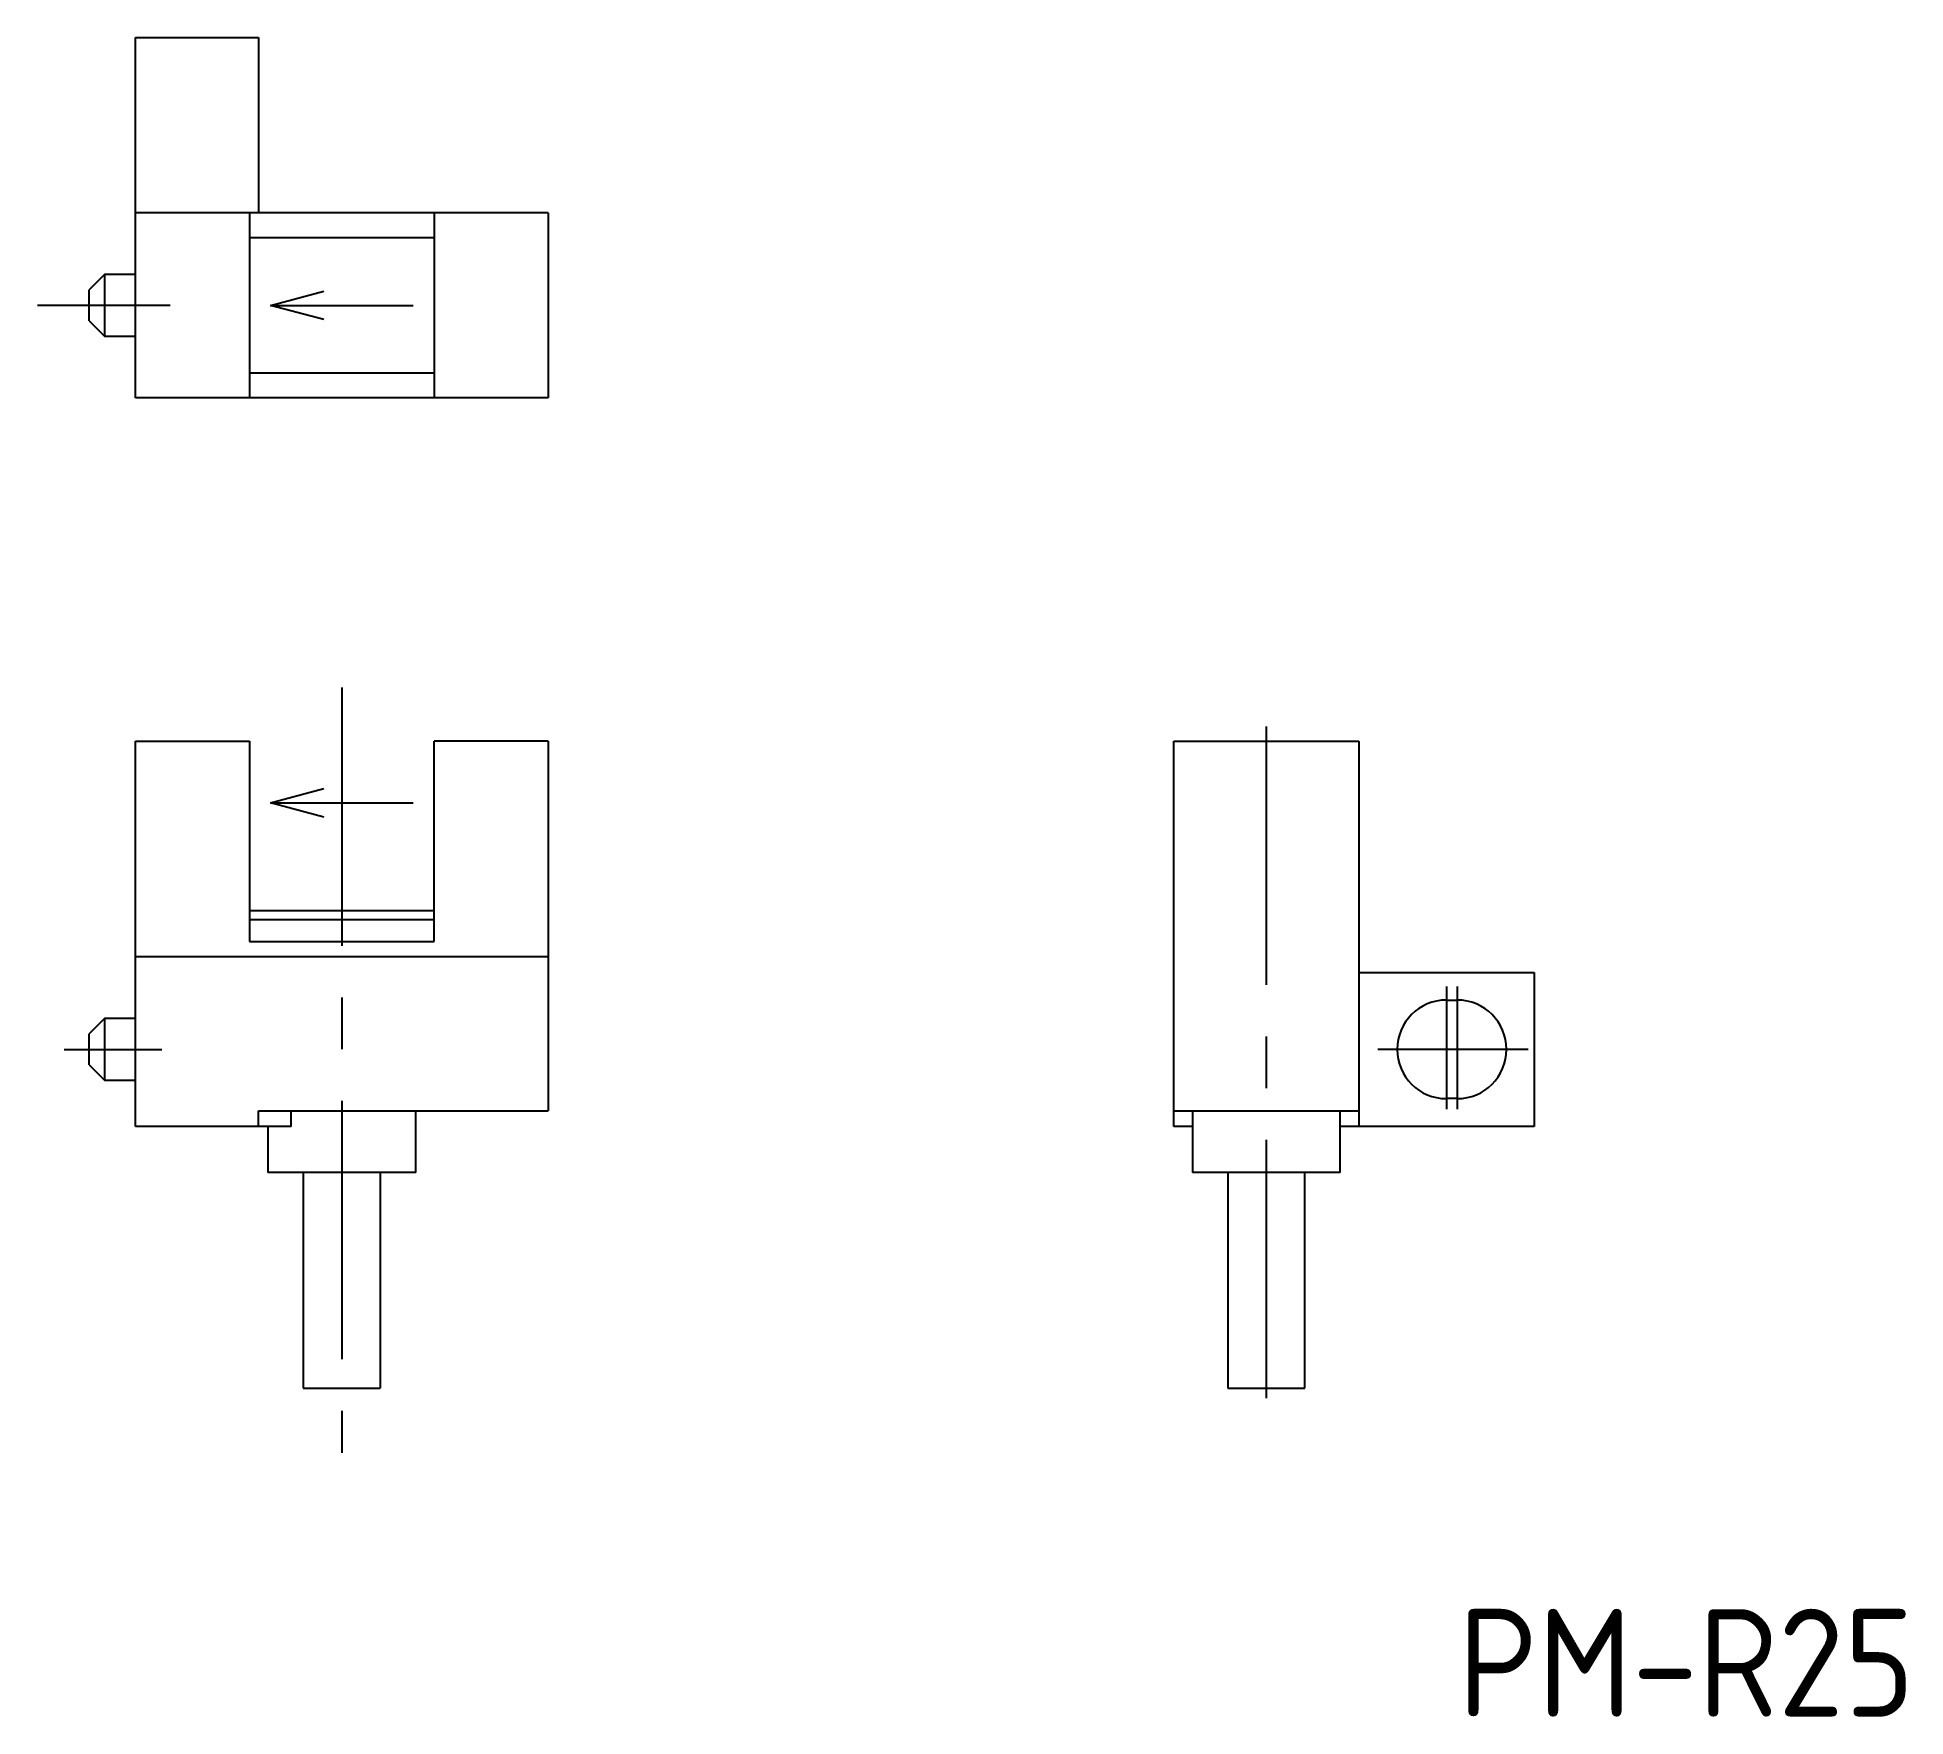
# Model space of a CAD drawing. Extents: x -36.1 to 24.6, y 122.3 to 176.8.
import ezdxf

# ---------------------------------------------------------------- set-up
doc = ezdxf.new("R2010")
doc.units = 0
doc.linetypes.add('CENTER', pattern=[13.421505, 8.388441, -1.677688, 1.677688, -1.677688])
doc.layers.get('0').update_dxf_attribs({"linetype": 'CONTINUOUS'})
doc.styles.get("Standard").update_dxf_attribs({"font": 'isocp.shx', "bigfont": 'extfont.shx'})

# ---------------------------------------------------------------- blocks, each defined once
blk = doc.blocks.new('*U3')
at = {"color": 2}
blk.add_text('PM-R25', height=3.5, dxfattribs=at).set_placement((10.028, 122.257))

msp = doc.modelspace()

# ---------------------------------------------------------------- linework, layer by layer
at = {"color": 7, "linetype": 'CONTINUOUS'}
for p, q in [((-32.907, 176.773), (-28.907, 176.773)), ((-32.907, 165.073), (-32.907, 176.773)), ((-28.907, 176.773), (-28.907, 171.073)), ((-19.507, 171.073), (-32.907, 171.073)), ((-29.207, 171.073), (-29.207, 165.073)), ((-23.207, 171.073), (-23.207, 165.073)), ((-19.507, 171.073), (-19.507, 165.073)), ((-23.207, 170.265), (-29.207, 170.265)), ((-33.907, 169.073), (-34.407, 168.573)), ((-32.907, 169.073), (-33.907, 169.073)), ((-33.907, 169.073), (-33.907, 167.073)), ((-34.407, 167.573), (-34.407, 168.573)), ((-34.407, 167.573), (-33.907, 167.073)), ((-33.907, 167.073), (-32.907, 167.073)), ((-29.207, 165.881), (-23.207, 165.881)), ((-19.507, 165.073), (-32.907, 165.073)), ((-32.907, 141.419), (-32.907, 153.919)), ((-32.907, 153.919), (-29.207, 153.919)), ((-29.207, 153.919), (-29.207, 147.419)), ((-23.207, 147.419), (-23.207, 153.919)), ((-19.507, 153.919), (-23.207, 153.919)), ((-19.507, 153.919), (-19.507, 141.919)), ((0.808, 141.419), (0.808, 153.919)), ((0.808, 153.919), (6.808, 153.919)), ((6.808, 153.919), (6.808, 141.419)), ((-23.207, 148.419), (-29.207, 148.419)), ((-23.207, 148.119), (-29.207, 148.119)), ((-29.207, 147.419), (-23.207, 147.419)), ((-19.507, 146.919), (-32.907, 146.919)), ((6.808, 146.419), (12.508, 146.419)), ((12.508, 146.419), (12.508, 141.419)), ((9.658, 145.519), (10.008, 145.519)), ((-33.907, 144.919), (-34.407, 144.419)), ((-34.407, 143.919), (-34.407, 144.419)), ((-32.907, 144.919), (-33.907, 144.919)), ((-33.907, 144.919), (-33.907, 143.919)), ((-34.407, 143.419), (-34.407, 143.919)), ((-33.907, 143.919), (-33.907, 142.919)), ((-34.407, 143.419), (-33.907, 142.919)), ((-33.907, 142.919), (-32.907, 142.919)), ((10.008, 142.319), (9.658, 142.319)), ((-27.849, 141.419), (-32.907, 141.419)), ((-28.907, 141.919), (-19.507, 141.919)), ((-28.907, 141.419), (-28.907, 141.919)), ((-28.607, 141.419), (-28.607, 139.919)), ((-27.849, 141.419), (-27.849, 141.919)), ((-23.807, 139.919), (-23.807, 141.919)), ((0.808, 141.919), (6.808, 141.919)), ((1.408, 141.419), (0.808, 141.419)), ((1.408, 141.919), (1.408, 139.919)), ((6.208, 139.919), (6.208, 141.919)), ((12.508, 141.419), (6.208, 141.419)), ((-23.807, 139.919), (-28.607, 139.919)), ((-27.457, 139.919), (-27.457, 132.919)), ((-24.957, 139.919), (-24.957, 132.919)), ((6.208, 139.919), (1.408, 139.919)), ((2.558, 139.919), (2.558, 132.919)), ((5.058, 132.919), (5.058, 139.919)), ((-27.457, 132.919), (-24.957, 132.919)), ((2.558, 132.919), (5.058, 132.919))]:
    msp.add_line(p, q, dxfattribs=at)
at = {"color": 4, "linetype": 'CENTER'}
for p, q in [((-31.776, 168.073), (-36.092, 168.073)), ((-26.207, 155.667), (-26.207, 130.816)), ((3.808, 154.405), (3.808, 132.232)), ((9.658, 145.957), (9.658, 141.982)), ((10.008, 145.957), (10.008, 141.982)), ((-35.225, 143.919), (-32.05, 143.919)), ((12.308, 143.919), (7.43, 143.919))]:
    msp.add_line(p, q, dxfattribs=at)
at = {"color": 2, "linetype": 'CONTINUOUS'}
for p, q in [((-28.522, 168.073), (-26.792, 168.536)), ((-28.522, 168.073), (-23.892, 168.073)), ((-26.792, 167.609), (-28.522, 168.073)), ((-28.522, 151.919), (-26.792, 152.383)), ((-28.522, 151.919), (-23.892, 151.919)), ((-26.792, 151.456), (-28.522, 151.919))]:
    msp.add_line(p, q, dxfattribs=at)
at = {"color": 7, "linetype": 'CONTINUOUS'}
for centre, start, end in [((9.658, 143.919), 90, 270), ((10.008, 143.919), 270, 90)]:
    msp.add_arc(centre, 1.6, start, end, dxfattribs=at)

# ---------------------------------------------------------------- block references
msp.add_blockref('*U3', (0, 0))

doc.saveas('drawing.dxf')
